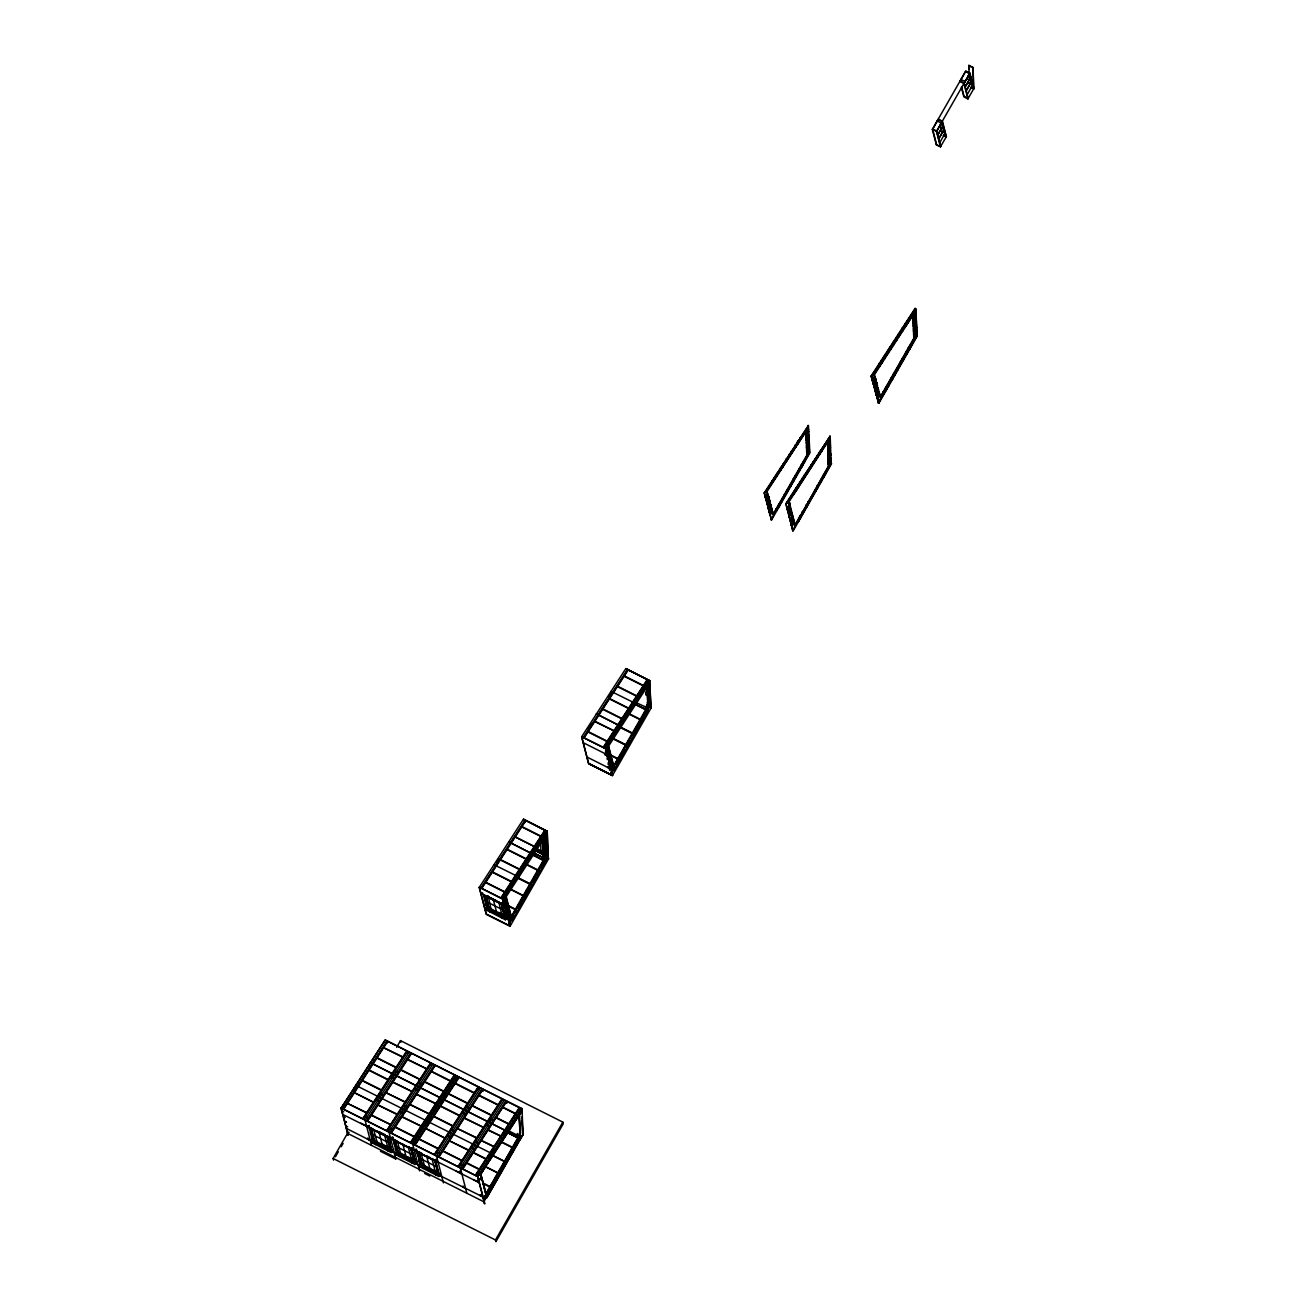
<?xml version="1.0" encoding="UTF-8"?>
<svg xmlns="http://www.w3.org/2000/svg" width="1307" height="1307" viewBox="0 0 1307 1307"><rect width="100%" height="100%" fill="white"/><g stroke="black" fill="none" stroke-linecap="round" stroke-linejoin="round"><path stroke-width="1.5" d="M791.519 452.941L791.65 450.637M791.911 453.137L792.042 450.833M795.375 447.01L795.506 444.707M795.767 447.206L795.898 444.903M798.185 486.808L798.316 484.505M798.561 487.005L798.708 484.701M802.024 480.878L802.171 478.574M802.416 481.074L802.547 478.77M883.663 356.713L883.532 359.017L887.388 353.086M883.924 359.213L884.055 356.909L883.908 359.229L887.78 353.282M898.873 336.193L899.004 333.889L898.857 336.209M899.265 336.389L899.396 334.086M903.104 330.459L903.251 328.155M771.506 520.039L764.546 493.164L808.445 425.576L764.17 492.984L771.506 520.039L809.866 452.908L808.445 425.576M794.133 492.412L795.734 489.896L795.113 491.661M879.921 364.081L879.105 364.424L880.134 363.738M879.137 363.689L879.774 366.385L880.117 362.856L880.902 363.232L879.529 363.885L881.539 361.467M365.012 1119.968L371.547 1145.438M370.616 1062.836L507.067 1131.323L370.371 1062.624M388.832 1132.074L432.993 1064.061M456.682 1076.233L412.653 1143.886L419.596 1170.925M436.489 1155.845L443.416 1182.884M460.309 1167.804L466.828 1193.275M510.057 926.304L503.097 899.363L479.277 887.224L503.228 899.134L510.171 925.993L486.351 914.034L479.261 887.404L486.237 914.345L510.057 926.304L548.662 858.65M493.981 864.711L517.817 876.523M484.587 1203.616L477.627 1176.496L341.192 1108.009L385.091 1039.964L522.016 1108.646L523.045 1134.639L520.415 1138.936M480.829 1173.947L522.097 1110.77L519.222 1114.871L520.415 1139.083L486.988 1197.506L480.715 1173.996L519.271 1114.773L520.104 1136.535L507.1 1130.032M485.583 1166.661L485.747 1163.982L485.828 1166.775M547.257 831.187L503.097 899.33L547.257 831.187L523.437 819.228L479.277 887.371M506.234 896.586L512.23 920.063M509.175 886.522L509.469 888.286L511.298 885.46M492.347 1153.836L355.635 1085.284M511.135 884.937L509.077 888.09L508.962 886.816M509.469 888.286L509.567 886.718M528.878 856.33L528.731 858.634L534.857 849.191M535.494 848.21L535.102 848.014M477.627 1176.643L521.787 1108.499L521.82 1113.205M581.68 736.723L605.631 748.486L612.46 775.655L588.64 763.696L581.664 736.756L588.624 763.615L612.444 775.574L651.066 708.002L649.661 680.539L625.841 668.58L581.68 736.723L605.5 748.715L649.661 680.686L625.841 668.71L649.53 680.882L650.935 708.231M611.121 691.387L634.941 703.199M614.421 769.79L648.272 710.583L614.453 769.921L608.376 746.395L647.047 686.992M612.379 735.727L612.983 734.779M613.98 733.733L613.947 733.635M637.734 697.154L637.342 696.958M638.371 695.373L639.123 694.883M639.842 693.167L638.764 695.569M772.176 480.633C772.012 486.939 772.486 478.329 772.747 481.237M773.548 479.979L773.499 480.813L774.185 478.215M774.299 479.571L774.643 476.826M773.924 479.375L774.267 480.322L774.626 477.659M774.724 478.819L774.871 476.5M774.888 479.342L775.263 476.696M776.783 475.634L776.93 473.314M777.175 475.83L777.322 473.51M780.638 469.703L780.785 467.383M781.031 469.899L781.178 467.579M782.485 466.844L782.86 464.197M782.877 467.04L783.024 464.72M770.477 504.665L768.206 508.619L770.444 504.518L773.385 514.615L807.203 455.44L806.223 431.081L766.899 490.86L764.17 492.984L767.291 491.04L783.105 466.713L783.252 464.393M789.216 456.486L789.591 453.823M783.105 466.713L789.608 456.682L789.755 454.362M789.608 456.682L789.983 454.019M791.29 453.3L791.438 450.98M791.683 453.496L791.83 451.176M795.146 447.37L795.293 445.05M795.538 447.566L795.685 445.246M793.79 491.481L793.643 493.785L788.513 501.692L794.999 525.463L828.426 466.093L827.837 441.929L828.818 466.289L794.999 525.463M794.003 494.226L794.166 491.563M797.205 444.184L797.352 441.864M827.445 441.733L794.035 493.981L794.297 492.902M797.433 443.841L797.58 441.521M797.597 444.38L797.989 440.884L797.842 443.204M798.495 442.321L798.446 443.073M795.702 490.631L796.224 488.508M795.734 490.419L796.257 487.674M795.571 489.39L795.62 488.655M796.502 490.19L796.469 487.348M799.949 439.626L800.047 437.731L799.9 440.051M796.715 489.847L796.862 487.544M800.162 439.005L799.998 438.482M798.397 486.465L798.544 484.162M798.789 486.661L798.936 484.358M802.253 480.551L802.4 478.231M802.629 480.731L802.776 478.427M804.099 477.692L804.246 475.372M804.311 477.365L804.458 475.045L830.059 436.424L811.582 464.867L811.435 467.187M804.491 477.888L804.851 475.242L811.369 465.21L811.222 467.53M810.83 467.334L810.977 465.014M811.043 466.991L811.19 464.671M812.905 464.148L813.052 461.828M813.281 464.344L813.428 462.025M816.744 458.218L816.891 455.898M817.136 458.414L817.283 456.094M818.819 455.032L818.966 452.712M819.211 455.228L819.179 452.369M819.424 454.885L819.995 451.928M819.881 453.513L820.959 451.095L819.881 453.513L819.554 452.483M820.159 452.336L819.816 451.405L819.456 454.052M821.335 450.49L821.678 451.421L822.021 448.66M821.499 450.899L822.038 448.775M879.529 363.885L879.382 366.205L871.116 376.04L878.843 403.291L917.22 336.16L915.799 308.828L915.031 308.436L871.116 376.04L878.843 403.291M879.774 366.385L879.268 364.931L879.823 365.65M880.461 363.869L880.51 363.052M880.689 362.431L881.653 362.823M881.441 363.036L881.604 359.882M881.996 360.079L881.604 363.575L881.196 360.52L881.98 360.912M882.225 359.752L881.833 363.232L881.049 362.84M882.241 362.594L882.388 360.275M882.454 362.268L882.601 359.948M883.744 358.69L883.891 356.37M884.136 358.886L884.284 356.566M884.529 359.082L884.676 356.762M887.747 350.439L887.6 352.759L892.926 344.558L893.073 342.238L893.71 344.95L892.926 344.558M888.384 353.151L888.531 350.831M889.446 349.9L889.593 347.58M889.675 349.573L889.822 347.254M887.992 352.955L889.985 347.776M890.23 350.292L890.214 347.45M890.59 347.646L871.9 376.432L874.644 374.308L890.443 349.966L890.59 347.646L915.799 308.828M893.318 344.754L893.465 342.434M890.443 349.966L896.961 339.934L897.321 337.271M898.399 334.037L898.252 336.356L901.193 331.831M898.791 334.233L898.644 336.553L901.585 332.011M899.036 336.749L899.183 334.429M902.108 330.426L902.255 328.106M902.647 328.302L902.5 330.622L904.558 327.436M902.876 330.818L903.023 328.498M904.95 327.632L905.097 325.312M905.163 327.289L905.163 323.613L906.061 324.969L905.294 324.577M906.274 324.136L906.323 323.303M906.862 323.107L907.009 320.787L907.777 321.179L907.63 323.499L906.503 322.698M907.385 320.983L907.025 323.63L905.882 323.94L907.303 322.878M776.554 475.977L776.717 473.64M776.946 476.173L777.11 473.837M780.41 470.046L780.573 467.71M780.802 470.242L780.965 467.906M813.117 463.805L813.281 461.469M813.509 464.001L813.657 461.665M816.973 457.875L817.12 455.539M817.365 458.071L817.512 455.735M884.3 359.425L884.463 357.089M888.156 353.494L888.303 351.158M902.483 327.747L902.32 330.083L904.166 327.24M487.119 908.969L486.4 910.244L486.923 908.904L508.537 919.72L498.212 914.818M372.854 1141.714L372.136 1142.988L372.658 1141.648M375.91 1143.282L375.387 1144.622L376.955 1141.452L374.619 1140.194M505.94 918.462L505.417 919.785L486.351 910.048M391.675 1151.206L391.152 1152.529L372.087 1142.792M396.691 1153.673L395.956 1154.947L396.478 1153.607M415.495 1163.148L414.973 1164.488L395.907 1154.751M419.122 1160.257L420.511 1165.632L419.776 1166.906L420.299 1165.566L441.799 1176.61M436.064 1173.49L435.541 1174.813L437.192 1171.938M439.315 1175.107L438.793 1176.447L419.727 1166.71M346.633 1128.545L428.19 1169.781M483.427 894.658L486.988 909.198M333.546 1160.142L333.105 1158.476L347.482 1133.332L483.851 1201.787L484.276 1203.469M396.642 1047.315L400.481 1040.617L562.827 1122.125L563.268 1123.791L495.908 1241.65L495.467 1239.984L562.827 1122.125M335.458 1156.793L338.333 1151.777M341.209 1146.745L343.12 1143.396M347.907 1135.015L343.398 1116.031M484.848 895.671L483.59 896.047M502.623 904.166L501.365 904.542L502.019 903.529L505.417 917.53L488.034 908.79L484.995 895.818M485.926 896.03L484.783 896.21M486.988 895.736L486.547 896.52M488.181 895.899L491.285 910.424L491.318 908.675L488.883 907.45M484.717 907.761L494.798 913.119M365.127 1119.919L409.042 1052.331M938.328 119.133L942.412 121.192L946.399 136.598L940.436 146.841L936.335 144.783L932.348 129.377L965.808 71.019L969.908 73.078L973.878 88.484L967.948 98.891L963.863 96.832L961.364 87.21M487.952 907.238L505.123 916.37M932.643 129.279L938.116 119.509L942.2 121.567L946.186 136.974L943.458 135.601M970.905 87.373L973.666 88.892L969.68 73.453L965.595 71.395L960.09 81.05L964.19 83.109L968.177 98.515L964.043 96.326L961.593 86.834M487.952 907.662L486.694 908.038M488.998 907.254L487.723 909.313L484.178 895.589L501.578 904.313M583.428 742.801L607.249 754.76M489.21 908.12L488.769 908.904L485.371 895.752M491.22 908.708L489.651 911.878L490.697 910.048M969.908 73.078L936.449 131.435L940.436 146.841M942.233 121.698L936.743 131.337L932.348 129.377M964.223 83.24L969.729 73.617L965.628 71.558M368.639 1126.667L369.358 1125.409L368.672 1126.814M369.358 1127.778L370.257 1128.235M370.731 1128.562L373.459 1142.057L370.436 1127.418M937.691 135.013L943.197 125.374L940.468 124.018M937.723 135.144L943.229 125.521L940.501 124.149M371.776 1128.578L370.518 1128.954L373.769 1141.534L391.447 1150.323L391.904 1149.539M372.724 1128.48L372.283 1129.264M502.819 903.039L505.041 898.938L504.257 898.546L502.721 901.242L504.077 902.14M938.671 138.82L944.177 129.197L940.092 127.138M966.167 90.738L971.656 81.116L967.572 79.057M502.394 902.696L504.649 898.742M938.704 138.967L944.209 129.344L940.125 127.285M966.2 90.886L971.705 81.246L967.605 79.204M502.427 902.843L503.146 901.569M503.489 901.177L504.649 901.503M502.754 903.643L501.79 905.179L503.064 904.803M936.335 144.783L940.681 146.596L936.662 131.059L932.577 129.001L936.596 144.554M503.456 902.729L504.959 899.902M503.554 902.941L505.352 900.098L503.179 904.46M587.121 757.112L610.957 769.071L607.543 767.356M503.228 904.607L505.482 900.637M503.522 905.784L505.793 901.814M505.825 901.961L503.554 905.914L503.113 904.199L489.537 897.599M939.7 142.79L945.173 133.02L942.445 131.648M967.18 94.692L972.653 84.939L968.552 82.88L972.686 85.069M504.159 908.234L506.413 904.264M504.192 908.365L506.463 904.411M504.894 908.169L506.381 905.392M372.887 1139.998L373.247 1141.191L374.292 1139.361M505.286 908.365L506.806 905.718M502.623 915.112L502.182 915.897L498.817 902.255M505.433 910.244L506.953 907.597M374.505 1140.39L373.475 1140.374M505.074 911.763L507.328 907.793L506.561 907.401M503.13 916.044L502.166 918.168L502.77 917.106M504.306 915.962L504.763 915.178L504.878 916.24M506.397 912.645L507.9 910.015M506.348 913.773L507.819 910.995L510.04 919.573M504.992 916.044L504.535 916.828L501.251 903.48L505.123 918.053L505.874 916.73M508.211 911.191L506.708 913.822L508.243 911.338M377.233 1142.775L373.655 1129.526M508.456 913.446L506.185 917.4L506.561 918.854M505.417 919.785L506.168 916.795M508.848 913.642L507.328 916.272L508.88 913.789M509.191 914.949L506.92 918.903L506.61 917.726M509.224 915.096L507.933 918.364M507.704 919.148L509.207 916.321M507.655 919.017L509.24 916.468M605.631 748.486L649.661 680.539M384.797 1135.554L385.255 1134.754L379.88 1132.074M606.709 748.029L606.366 749.499L605.958 745.153M605.517 750.773L607.052 748.078M605.893 750.512L606.889 750.202L605.974 749.303M509.861 919.001L510.024 920.831M510.433 918.004L544.202 858.748M605.468 751.884L607.445 748.274L606.66 747.898M388.963 1131.878L395.776 1158.966M510.825 918.2L543.859 860.398L543.794 858.585M605.696 751.427C612.624 742.049 598.933 763.925 607.886 749.989M511.217 918.396L544.251 860.594L544.169 858.585M508.668 923.216L510.465 920.063M605.582 753.812L607.853 749.842M509.06 923.412L510.857 920.259M387.542 1136.502L391.152 1150.274M515.644 912.09L516.379 911.469M539.17 870.054L539.464 871.099L538.304 869.253M509.452 923.608L513.553 915.537M521.33 902.81L518.422 907.908L518.062 906.421M522.228 901.242L526.917 893.04M527.325 891.439L530.136 887.42M533.207 882.029L532.602 880.967M534.106 880.461L535.886 877.34M537.014 875.363L536.409 874.318M539.056 871.818L539.546 870.25M541.49 867.554L546.914 858.062L545.574 832.755L543.287 836.496M608.196 751.166L605.925 755.119L608.229 751.296M388.489 1136.387L391.741 1151.483M512.017 920.438L508.619 918.739L512.05 920.585L545.869 861.231L545.003 839.617L545.656 861.558L532.047 854.729M548.156 857.441L547.257 831.317L523.437 819.228L547.127 831.546L548.156 857.408L534.334 850.22M387.525 1137.923L388.8 1137.547M608.441 753.42L606.922 756.05L608.441 753.42L609.356 756.949M606.971 756.198L608.474 753.567M607.314 756.247L608.817 753.616M607.347 756.394L608.866 753.747M607.298 757.521L608.817 754.874M606.938 759.024L609.16 754.94M608.229 759.775L609.732 757.145L608.425 754.678M392.884 1138.969L392.786 1137.172M392.1 1138.577L392.819 1137.302M393.293 1138.805L396.56 1153.901M608.049 763.304L610.304 759.351M388.13 1148.249L388.359 1147.856M393.178 1139.737L394.387 1139.671M610.222 760.331L608.752 763.125L610.271 760.478M608.359 764.497L610.614 760.527M389.47 1147.742L387.901 1150.912L388.947 1149.065M415.201 1161.825L397.818 1153.101L397.295 1154.016L394.191 1139.508M394.404 1140.374L393.146 1140.75M415.724 1161.498L415.267 1162.282L397.589 1153.493L394.567 1140.521M390.041 1148.706L382.494 1144.164M394.926 1140.456L398.325 1153.607L395.155 1140.063M610.859 762.782L609.389 765.575L610.892 762.929M395.596 1140.537L394.338 1140.913M609.748 765.624L611.251 762.978M391.316 1148.33L390.858 1149.114L374.505 1141.648L370.959 1128.17M609.372 766.997L610.614 765.918M396.544 1140.439L396.168 1141.517L396.625 1140.717M609.438 768.663L611.627 764.432L609.765 767.193L610.941 767.536L609.944 767.519M610.059 766.752L611.3 767.274L610.745 766.425L610.451 768.565M611.006 766.114L610.908 764.317L612.035 766L609.765 769.97M609.372 769.774L611.219 765.477M391.152 1152.529L392.198 1150.699M765.379 497.689L766.065 496.284L767.029 496.987L766.654 495.647C770.182 495.729 765.673 494.422 766.065 499.045M766.882 494.863L767.438 495.712L766.899 490.86L773.385 514.615M765.347 497.559L766.539 496.415M765.788 499.258L767.258 496.48M613.62 765.967L645.87 709.293M766.147 499.323L768.336 495.092M766.18 499.454L768.434 495.5M614.012 766.163L646.638 709.505L612.444 768.924M766.098 500.434L768.385 496.611M610.173 774.136L612.869 769.415M766.523 500.777L768.777 496.807M610.565 774.332L614.159 768.026M642.113 719.062L642.701 718M766.474 500.63L768.745 496.66M610.941 774.528L615.45 766.654M618.783 760.805L620.825 757.243M621.054 756.851L624.86 750.202M626.69 747L630.121 740.987L629.337 740.595M633.34 735.351L641.459 721.154M645.707 713.736L643.894 716.889L642.734 715.043M647.504 710.567L649.318 707.397L647.586 681.911L648.55 705.764M766.719 502.885L769.022 499.062M647.161 705.045L650.69 706.548L647.292 704.849M767.111 503.081L769.415 499.258M396.707 1151.957L397.067 1153.15L398.112 1151.32M767.062 504.208L768.581 501.561M767.095 504.339L768.614 501.708M397.736 1151.549L398.096 1152.741L397.067 1146.255M767.487 504.535L769.725 500.434M769.905 502.46L767.634 506.413L770.297 502.656L767.944 494.896M400.775 1153.411L399.207 1156.581L399.795 1155.535M768.516 509.795L770.771 505.842M768.908 509.991L771.163 506.038M401.069 1154.735L401.282 1154.342M769.153 512.246L771.408 508.292M769.529 512.442L771.8 508.488M769.529 513.7L771.784 509.746M769.921 513.896L772.143 509.812M408.699 1147.791L409.075 1146.713M770.885 513.226L771.473 512.589M412.783 1143.837L456.813 1076.037M772.992 514.419L806.811 455.261L805.847 430.902M771.114 519.843L777.926 506.757L778.711 507.41L778.547 505.58M806.141 438.335L808.429 434.577L809.474 452.712L778.809 506.561M776.521 510.383L776.146 508.929L777.11 509.06L776.358 508.554L776.897 510.58L778.286 505.842M777.796 508.341L777.273 507.622L776.391 509.91M412.408 1148.052L411.362 1149.882L412.162 1150.291M413.404 1147.628L412.669 1148.902L411.868 1148.379M416.606 1149.131L415.887 1150.389L418.191 1156.679M412.113 1159.521L411.656 1160.306M417.129 1150.764L420.38 1165.86M417.423 1151.924L416.966 1152.709L418.24 1152.333M413.29 1159.685L411.721 1162.854L412.326 1161.809M413.878 1160.665L415.136 1160.289M418.616 1152.088L418.158 1152.872L419.416 1152.496M418.812 1152.611L419.71 1153.052M789.608 504.633L787.337 508.586M414.548 1160.747L414.09 1161.531L410.806 1148.183L414.678 1162.756L415.136 1161.956L397.736 1153.231M787.206 508.815L790.392 503.26M414.466 1161.874L414.907 1160.681M788.268 506.495L788.252 507.639M420.364 1152.398L420.004 1153.46M787.778 510.302L790.016 506.201M414.973 1164.488L416.018 1162.658M790.392 507.655L788.121 511.609L790.343 507.524M791.013 510.106L788.758 514.059L790.98 509.975M789.069 515.252L791.323 511.282L789.101 515.383M417.979 1164.651L367.055 1138.789M420.527 1163.916L420.07 1164.7L421.344 1164.325M421.344 1163.9L422.373 1163.916M792.467 515.71L790.163 519.533M790.506 520.84L792.777 516.886M419.09 1151.826L422.145 1165.566L418.746 1152.415M790.555 520.987L792.81 517.017M873.125 381.138L872.308 380.615L874.563 376.645L873.86 373.916L880.346 397.671M872.308 380.615L873.027 379.34M791.143 523.29L793.414 519.336M872.733 380.941L874.955 376.841L874.187 379.226M423.991 1166.416L423.027 1168.54L423.631 1167.494M791.176 523.437L793.447 519.467M873.795 379.275L873.729 380.696M791.127 524.548L793.365 520.464M791.241 524.957L793.741 520.643M872.749 382.314L875.265 378.017L873.109 382.379M425.036 1166.007L424.579 1166.792M791.585 525.006L793.79 520.79M792.352 523.878L791.192 524.81M792.892 523.11L792.875 524.254L792.287 523.29M873.141 382.51L875.641 378.213M873.092 383.637L875.755 378.605M794.15 522.212L793.463 523.633L792.499 522.914M791.797 526.541L794.395 521.983M873.435 383.686L875.739 379.863L874.252 374.112L882.078 362.072M876.131 380.059L873.86 384.029L876.098 379.912M873.729 386.088L875.984 382.118M876.768 382.51L874.073 386.137L876.376 382.314M432.96 1158.966L432.519 1159.75L432.421 1158.525M804.851 475.242L786.16 504.012L792.712 530.691L799.557 516.608L800.423 517.409L799.41 519.189M874.465 386.333L876.719 382.363M830.615 459.819L831.089 463.56L798.512 521.428L797.874 520.235M874.448 387.591L875.919 384.813M825.403 472.056L823.508 476.14L824.831 474.229M874.808 387.656L877.062 383.686M874.84 387.787L877.111 383.833M436.603 1155.796L480.502 1088.192M876.866 385.516L874.595 389.47L875.38 389.862L877.634 385.908L876.327 383.441M900.85 363.918L878.467 403.095L874.987 389.666L877.258 385.712L876.343 382.183L874.073 386.137M435.623 1161.057L435.182 1161.841L436.44 1161.466M436.832 1159.391L435.558 1161.613L434.741 1161.204L435.476 1160.061L439.397 1175.401M877.03 389.094L875.527 391.741M437.224 1159.587L436.505 1160.861L435.688 1160.322M878.206 388.114L875.478 392.852L877.013 390.368M878.516 389.29L875.902 393.195L878.124 389.094M878.369 391.348L876.115 395.302L878.761 391.545M438.09 1162.299L360.863 1123.121M879.154 391.741L876.54 395.645L878.794 391.692L877.781 387.787M876.589 397.165L879.105 392.868L879.546 394.567M876.866 396.952L878.386 394.322M876.981 397.361L879.497 393.064M879.595 393.456L876.883 398.325L877.667 398.717L879.938 394.763L879.235 393.407M878.239 396.478C878.712 395.302 878.418 395.858 879.203 396.037L878.435 395.645M435.999 1171.775L435.558 1172.559L432.013 1158.819M913.773 338.317L914.557 338.709L912.809 313.958L913.773 338.317L880.738 396.103M881.13 396.299L914.165 338.513L913.185 314.154L905.588 326.652L904.95 323.94L904.803 326.26L912.809 313.958M883.712 392.067L884.251 393.832L883.352 392.982L885.64 389.094M878.075 402.899L916.436 335.768L915.586 322.404L916.354 322.78L914.067 326.521L913.299 326.129L914.818 323.646M883.875 392.378L883.091 391.986L883.483 393.44L886.032 389.29L884.904 388.816L886.162 389.813M897.239 369.358L898.023 369.75L896.863 367.904L897.239 369.358L893.808 375.354L893.433 373.9M909.247 348.544L910.652 346.959L909.835 346.371M901.062 363.542L905.816 355.243M913.299 316.702L915.946 312.438L916.828 335.964L906.699 353.674L906.323 352.22M439.544 1173.457L439.087 1174.241L421.409 1165.452L417.864 1151.728M438.793 1176.447L439.838 1174.617M460.423 1167.755L504.322 1100.151M459.541 1172.428L460.26 1171.154M459.933 1172.624L460.619 1171.219M461.044 1171.546L460.423 1173.212M461.91 1174.258L456.143 1170.958M465.619 1188.569L462.351 1186.625M480.012 1174.928L482.708 1170.206M485.763 1164.847L487.38 1162.037M480.404 1175.124L490.174 1158.002M481.858 1178.391L485.338 1193.079M485.747 1193.945L517.997 1137.515L517.931 1135.701M518.389 1137.711L483.378 1198.976L518.765 1137.662M483.933 1200.349L486.188 1196.395M483.851 1201.787L521.493 1135.946M508.162 1132.368L520.398 1138.544L486.58 1197.898L485.747 1194.631M522.686 1134.754L522.114 1116.832M506.985 916.223L508.488 913.593L505.711 917.579L488.181 908.528L485.501 897.729M607.804 750.97L605.533 754.923L607.837 751.117L606.35 745.349M608.392 764.628L610.647 760.674M609.781 765.755L611.284 763.125M768.549 509.942L770.82 505.989M768.941 510.138L771.195 506.185M769.186 512.393L771.44 508.439M769.578 512.589L771.833 508.635M873.043 383.49L874.563 380.86M873.68 385.941L875.951 381.987M875.902 393.195L878.157 389.241M876.294 393.391L878.549 389.437M876.915 395.841L879.186 391.888M544.202 839.127L545.738 836.627M544.333 842.427L545.869 839.927M543.304 856.085L544.839 853.585M646.606 688.462L648.141 685.979M645.985 693.02L648.272 689.279M806.011 435.035L807.53 432.535M806.403 435.231L808.69 431.473M806.533 438.515L808.821 434.774M913.74 318.483L916.044 314.726M828.132 458.675L829.651 456.176M828.524 458.871L830.811 455.13M828.262 461.975L829.782 459.476M913.871 321.783L916.174 318.026M828.654 462.172L830.942 458.43M913.479 330.883L915.014 328.384M969.19 77.211L968.944 65.35L973.045 67.409L973.666 88.86L973.045 67.409M543.696 836.856L543.777 834.405L544.088 837.052L542.911 836.48L545.264 834.323M544.464 833.948L545.199 832.739M544.513 835.32L545.64 834.323L544.088 837.052M544.137 837.542L545.656 834.863M544.218 839.306L545.738 836.823M544.349 842.607L545.869 840.123M544.022 843.995L545.542 841.512M544.415 844.387L545.95 841.888M540.951 852.131L537.651 849.762M535.511 849.795L540.967 852.523L541.408 851.396M544.529 847.165L546.048 844.681L546.522 857.866M542.078 852.442L541.474 853.422M544.251 849.762L545.787 847.459M646.034 684.443L646.867 683.104L646.785 685.538L646.508 683.79M544.643 850.138L546.179 847.655M646.573 683.953L646.491 686.387M646.426 684.639L646.867 683.283M544.709 851.723L546.244 849.24M646.099 686.208L648.06 683.855M646.148 686.502L647.651 683.479M648.06 684.215L646.54 686.698L648.076 684.394M544.823 853.389L543.385 858.193M647.096 686.747L648.06 710.91L634.45 704.065M545.983 852.344L543.761 858.029L546.065 854.304M646.622 688.658L648.141 686.175M546.375 852.54L544.153 858.225M543.222 853.798L543.157 858.013L542.454 840.695M545.803 853.716L548.205 854.925L545.803 853.716L545.64 849.86M647.194 689.328L648.06 710.91M808.069 425.379L808.151 427.405C805.88 433.679 805.684 429.333 807.546 430.689L807.416 428.614L807.138 429.987M544.921 856.984L546.44 854.304M544.905 857.392L546.457 854.843L545.689 854.468M645.985 693.2L648.272 689.475M543.859 860.153L546.13 856.232M808.232 429.529L806.305 433.091M646.05 694.785L648.337 691.06M806.337 433.646L808.625 429.725M646.05 694.981L648.354 691.24M806.011 435.215L807.546 432.731M806.403 435.411L808.69 431.669M545.656 861.558L533.942 855.252M806.141 438.515L807.677 436.032M806.533 438.711L808.821 434.97M807.742 437.616L806.223 440.279L807.742 437.796M806.615 440.475L808.886 436.554M807.857 440.59L806.337 443.073L808.625 439.332M647.243 704.375L648.778 701.892M647.357 704.996L648.86 704.195L647.308 706.744M806.452 446.046L807.971 443.367M648.484 703.999L647.504 707.087M646.557 707.397L648.844 703.656M647.651 707.12L647.455 706.041M806.517 447.631L808.804 443.906M648.55 705.568L648.207 707.152L647.782 706.074M806.909 447.827L809.196 444.086M646.638 709.685L648.942 705.96M650.478 704.489L647.063 702.774M806.648 450.931L808.935 447.19M807.04 451.127L809.327 447.386M806.729 452.892L809 448.971M807.105 453.088L809.392 449.167M807.53 453.611L807.187 455.016M808.723 451.781L807.791 451.912C808.102 455.13 809.017 449.608 808.445 452.794L807.465 452.042L807.514 452.925L808.396 451.748M829.03 439.642L830.141 438.646M827.641 442.534L830.272 438.237M828.769 441.341L828.736 440.312M829.112 440.508L828.622 441.864M827.935 444.298L830.223 440.573M827.935 444.494L830.239 440.753M827.625 446.063L829.912 442.321M828.017 446.259L830.304 442.518M827.756 449.363L830.043 445.622M828.148 449.559L830.435 445.818M827.821 451.127L829.341 448.448M828.213 451.144L830.5 447.402L828.213 451.323M915.488 310.674L913.217 314.595L914.394 315.15L914.247 313.076M829.471 451.438L827.935 453.921L830.223 450.18M914.328 313.582L912.89 315.967L913.658 316.359M913.266 316.163L915.962 312.618L913.675 316.702M830.337 452.974L828.05 456.895L829.586 454.411M913.691 316.898L915.978 313.157M914.9 315.984L913.364 318.271M913.756 318.663L916.044 314.938M828.115 458.479L830.419 454.738M828.507 458.675L830.795 454.934M913.103 321.571L914.639 319.088L913.103 321.375M913.495 321.767L915.031 319.284M913.168 323.156L916.174 318.222M828.246 461.779L830.549 458.038M913.185 323.335L914.704 320.852M828.638 461.975L830.942 458.234M915.096 320.869L913.56 323.352M913.952 323.548L916.24 319.807M828.328 463.544L829.847 461.061M913.952 323.728L916.256 320.003M828.328 463.74L829.863 461.24M829.471 463.282L828.36 464.279L831.007 460.015M829.144 464.655L829.618 462.4L828.801 466.044M913.675 326.325L915.978 322.584M785.997 504.126L830.19 436.097L831.089 462.123C829.994 465.88 829.814 459.541 830.321 462.629M829.831 464.001L830.01 462.596M914.933 326.423L913.397 328.923M913.805 329.299L916.093 325.574M913.479 330.687L916.468 325.574L914.181 329.495M913.871 330.883L916.158 327.158M914.247 331.079L916.55 327.354M913.609 333.988L915.129 331.504M914.001 334.184L916.289 330.442M913.691 335.948L916.681 330.638M916.354 332.223L913.707 336.487L916.746 332.419M916.762 332.599L914.475 336.7L913.691 336.307L915.995 332.566L916.762 332.958M914.851 336.177L915.782 336.046L915.652 333.955L916.436 334.331L915.243 336.373L914.426 335.098M519.533 1116.946L519.516 1114.397M519.925 1135.979L519.794 1138.675L507.949 1132.728M520.104 1136.535L516.543 1134.28M544.725 851.919L546.244 849.436M544.088 856.461L546.375 852.736M647.259 704.571L648.778 702.088M806.517 447.827L808.821 444.102M806.909 448.007L809.196 444.282M806.648 451.111L808.951 447.386M807.04 451.307L809.327 447.582M827.609 445.867L829.912 442.142M828.001 446.063L830.304 442.338M827.739 449.167L830.043 445.442M828.132 449.363L830.435 445.638M914.263 331.275L916.55 327.551M914.394 334.559L916.681 330.834M496.742 862.767L498.947 859.173M481.025 887.992L524.924 820.404L525.006 822.43M503.358 854.386L481.417 888.188M500.107 859.402L525.316 820.6M481.793 888.384L525.708 820.796M588.134 728.865L591.45 723.751M609.013 696.713L611.202 693.347M343.071 1107.356L343.006 1105.379L344.623 1106.196M583.428 737.344L627.327 669.739M342.94 1108.777L386.839 1041.189L386.921 1043.215M583.821 737.54L627.719 669.936M584.213 737.72L628.112 670.132M343.333 1108.973L387.231 1041.385M343.708 1109.169L387.607 1041.581M500.826 897.925L544.725 830.337M501.202 898.121L545.101 830.533M501.594 898.317L545.493 830.729M773.744 479.163L772.355 481.041M799.557 439.43L798.348 441.292M536.376 845.923L536.997 844.763M504.976 894.413L507.034 891.26M511.772 883.957L513.618 881.114M536.344 846.233L537.373 844.649L536.556 845.008M505.368 894.609L508.439 889.871M511.527 885.133L513.994 881.326M523.404 866.835L526.868 861.493M539.317 842.345L542.291 837.771M789.836 456.339L806.223 431.081M544.66 837.411L505.956 897.043L512.05 920.585M603.23 747.277L647.128 679.689M603.605 747.473L647.52 679.869M362.725 1118.71L406.624 1051.122M647.896 680.065L603.997 747.669L606.742 745.545L614.339 733.831M363.117 1118.906L407.016 1051.318M363.509 1119.102L407.408 1051.514L407.49 1053.54M638.159 696.206L639.384 694.327M611.921 736.887L612.558 735.122M626.494 714.325L628.667 710.975M637.293 697.693L637.261 698.526M614.551 733.505L616.626 730.319M617.525 728.914L619.338 726.137M620.253 724.732L625.416 715.991M626.886 714.521L629.059 711.171M629.271 710.828L631.363 707.626M632.261 706.237L634.075 703.444M639.727 694.736L645.691 685.832L644.906 685.44M366.761 1120.736L410.659 1053.148M367.153 1120.932L411.051 1053.344M367.528 1121.128L411.444 1053.54M830.697 461.926L831.611 463.626L792.99 531.197L785.768 503.816L804.458 475.045M820.959 451.095L821.597 449.314M827.837 441.929L788.889 501.888L785.768 503.816M907.352 321.734L904.852 325.525L905.637 325.917M879.431 365.454L881.931 361.663L881.147 361.271M896.798 339.395L889.838 350.096M896.961 339.934L913.577 314.35M386.562 1130.669L430.46 1063.081M386.937 1130.865L430.836 1063.277L430.918 1065.303M387.329 1131.061L431.228 1063.473L431.31 1065.499M390.581 1132.695L434.479 1065.107M398.994 1120.54L434.872 1065.303M390.973 1132.891L400.432 1117.518M401.674 1116.407L403.52 1113.58M403.749 1113.221L407.359 1107.65M391.365 1133.087L435.264 1065.499M410.382 1142.628L454.281 1075.04L454.362 1077.066M410.774 1142.824L454.673 1075.236L454.754 1077.262M411.15 1143.021L455.048 1075.432M414.401 1144.654L458.3 1077.066M414.793 1144.85L458.692 1077.262M415.185 1145.046L459.084 1077.442M434.202 1154.587L478.101 1086.999L478.182 1089.025M434.594 1154.784L478.493 1087.195M434.97 1154.98L478.885 1087.391M438.221 1156.613L482.12 1089.025M438.613 1156.809L482.512 1089.205M439.005 1157.005L482.904 1089.401L482.986 1091.443M458.022 1166.547L501.921 1098.958M458.414 1166.743L502.313 1099.154M458.806 1166.939L502.705 1099.35M462.041 1168.572L505.956 1100.968M462.433 1168.768L471.909 1153.395M470.455 1156.417L506.332 1101.164M462.825 1168.964L506.724 1101.36L506.806 1103.402M475.34 1175.238L519.255 1107.65M475.732 1175.434L519.631 1107.846L519.712 1109.872M476.124 1175.63L520.023 1108.042M484.832 1203.747L477.823 1176.676L522.016 1108.646M465.733 1114.267L462.253 1112.976M968.732 65.709L972.833 67.752M960.988 79.482L965.089 81.54M959.877 81.426L963.962 83.485L967.948 98.891M971.15 87.128L973.895 88.517M941.105 131.108L945.206 133.151M943.67 135.225L946.399 136.598M943.425 135.471L946.154 136.843M914.769 312.046L914.802 312.732M914.099 313.043L915.227 313.811L913.544 313.01M913.266 315.967L915.88 310.854L915.112 310.478L912.809 314.203L914.001 314.954L914.492 313.239M907.172 321.326L907.123 322.061M905.457 325.378L905.408 326.129M916.387 332.942L913.773 338.056L914.541 338.448L916.844 334.706L915.652 334.151M915.357 334.804L915.717 335.719M914.541 338.268L914.818 335.295M911.665 345.195L910.636 343.806L911.404 345.456M910.571 346.633L909.884 346.567M909.394 347.744L908.61 347.352L909.133 350.292M908.724 347.825L909.982 348.822L908.871 348.348L911.028 344.002M908.986 348.806L909.77 349.198L908.822 346.976L909.378 349.002M881.359 361.059L881.326 361.794M874.563 376.645L875.347 377.037L872.651 381.905L873.419 382.298M873.615 378.703L874.922 379.471M874.497 379.487L873.713 379.095L873.991 380.059M873.811 379.487L874.595 379.863L874.236 378.115M885.901 388.832L885.133 388.44L885.672 390.466M885.019 391.071L884.235 390.679L885.1 391.397M879.121 394.24L877.275 398.521L877.961 395.515M878.745 395.907L877.651 395.498L878.01 397.263M878.843 396.282L877.275 395.76L878.631 396.675M808.151 427.405L805.847 431.147M830.141 438.449L827.854 442.191M829.046 440.328L829.471 441.407L828.507 440.655M807.514 429.66L807.04 431.898L807.007 431.032M806.909 429.807L807.481 430.362M800.325 439.495L797.94 441.635M821.548 450.147L821.891 451.095M830.631 460.358L828.344 464.083M830.713 462.106L831.089 463.56M830.027 463.119L829.439 463.805M829.471 463.086L830.043 463.642M825.665 471.794L825.828 473.624L825.076 473.118M803.789 461.224L802.629 464.426M803.854 461.322L804.328 461.943M824.227 475.274L823.475 474.768L823.639 476.598M801.763 464.769L802.629 465.57L803.462 462.27M773.14 480.094L772.47 482.397M767.601 493.589L765.771 497.885M788.66 506.364L788.824 507.018M788.039 506.871L789.934 505.94L787.288 509.697M787.68 507.132L788.644 506.691M778.204 506.74L778.58 504.665M798.136 519.974L798.12 521.232M789.248 517.262L791.503 513.308L792.075 515.513M793.855 521.052L793.022 519.14M794.182 522.359L791.928 526.313M771.293 512.262L771.277 513.406M771.391 512.654L770.705 512.899M791.96 523.682L792.875 524.254M792.091 524.205L792.254 524.859M646.9 683.986L647.243 683.3M646.197 684.28L647.324 685.048L646.54 684.656M624.354 675.915L643.371 685.456M624.125 676.258L643.142 685.799M648.468 694.033L647.684 693.641L647.798 696.615M617.623 686.273L636.64 695.83M617.394 686.616L636.427 696.157M644.792 706.499L648.19 708.198L636.052 702.578M634.647 703.754L648.288 710.551M633.781 703.476L648.305 710.714M609.634 698.575L628.651 708.133M609.405 698.918L628.422 708.459M629.941 714.079L640.316 719.291M629.713 714.455L640.087 719.667M602.903 708.949L621.92 718.491M602.674 709.276L621.691 718.834M620.302 727.035L632.408 733.113M619.355 726.676L634.663 734.371M620.09 727.411L632.196 733.488M594.914 721.252L613.931 730.793L594.685 721.578M611.921 737.802L625.759 744.745M612.705 738.324L628.014 746.003M611.709 738.177L625.547 745.121M588.183 731.61L607.2 741.151M587.954 731.936L606.987 741.494M605.713 749.94L606.595 750.724M605.909 750.724L606.693 751.117L606.334 749.352M609.209 754.221L617.868 758.566M608.997 754.596L617.639 758.942M610.516 767.127L609.748 766.735L610.108 768.5M609.552 767.65L610.32 768.042L609.961 766.359M588.754 763.386L612.575 775.345M545.656 834.503L544.447 833.752L544.627 836.758M544.022 833.964L547.421 835.663L543.892 834.176M543.565 834.765L544.905 835.516M544.022 835.287L543.238 834.895L544.382 836.202M543.581 835.287L545.084 836.023M521.95 826.579L540.967 836.121M521.722 826.906L540.739 836.447M537.389 848.962L543.451 852.001M535.723 849.027L543.614 852.981M535.609 849.207L543.5 853.177M535.494 849.403L543.385 853.357M536.099 850.726L543.908 854.647M545.346 855.856L546.538 856.608L545.803 857.8L545.771 856.918M545.117 857.18L548.532 858.879L548.287 857.212M533.877 852.883L545.787 858.862L533.648 853.242M533.991 855.399L545.869 861.231M507.23 849.24L526.247 858.781M507.002 849.566L526.018 859.124M525.806 863.878L537.896 869.956M525.594 864.254L537.683 870.331M500.499 859.598L519.516 869.139M500.271 859.941L519.287 869.482M517.899 877.683L530.005 883.761M516.951 877.34L532.259 885.019M517.686 878.059L529.792 884.136M492.51 871.9L511.527 881.441M492.282 872.243L511.298 881.784M526.558 889.789L527.718 891.635M509.518 888.466L525.643 896.798M511.037 889.708L523.143 895.785M485.779 882.258L504.796 891.815M485.55 882.601L504.567 892.142M504.306 898.677L503.538 901.765M504.6 899.853L507.328 901.062L504.714 900.245L504.257 898.546M503.538 899.82L504.486 900.85L503.701 900.458M503.097 900.98L504.192 901.373M503.669 902.271L503.113 901.438M508.537 905.751L515.464 909.215M508.325 906.127L515.236 909.59M487.07 896.03L496.007 900.507M482.544 893.874L482.593 892.763M487.266 902.075L503.048 909.999M508.619 914.165L510.808 915.75L507.41 914.05M508.897 915.161L507.917 918.69M507.949 916.877L508.897 917.922L507.949 917.22M498.588 912.319L504.649 915.374M488.998 908.512L504.763 916.436M488.263 908.398L505.646 917.138M521.656 1108.859L385.353 1040.013L341.176 1108.156L342.81 1114.463L479.375 1182.721L473.363 1179.584M453.366 1078.03L456.617 1079.647M453.153 1078.357L456.404 1079.99M402.883 1056.906L383.637 1047.691L402.654 1057.232M407.686 1059.307L426.703 1068.865L407.457 1059.65M431.506 1071.266L450.523 1080.824M455.326 1083.225L474.343 1092.783M479.146 1095.184L498.163 1104.742M502.966 1107.143L515.497 1113.433M431.294 1071.609L450.311 1081.15M455.114 1083.568L474.131 1093.109M478.934 1095.527L497.951 1105.069M502.754 1107.486L515.268 1113.776M513.618 1121.096L513.439 1123.759M377.135 1057.722L396.152 1067.264M400.955 1069.681L419.972 1079.223M424.775 1081.641L443.792 1091.182M448.595 1093.6L467.612 1103.141M472.415 1105.559L491.432 1115.1M496.235 1117.518L508.766 1123.791M376.906 1058.049L395.923 1067.607M400.726 1070.008L419.743 1079.566M424.563 1081.967L443.579 1091.525M448.383 1093.926L467.4 1103.484M472.203 1105.885L491.22 1115.426M496.023 1117.844L508.537 1124.134M523.045 1134.639L520.415 1139.083M372.658 1059.716L374.276 1060.532M394.861 1070.841L398.096 1072.475M418.681 1082.8L421.932 1084.434M442.501 1094.76L445.752 1096.393M466.321 1106.719L469.572 1108.352M493.392 1120.311L489.929 1119.004L493.18 1120.638M507.475 1127.369L509.093 1128.186M372.446 1060.042L374.063 1060.859M394.632 1071.185L397.883 1072.802M418.452 1083.144L421.704 1084.761M442.289 1095.086L445.524 1096.72M466.109 1107.045L469.36 1108.679M507.247 1127.712L508.88 1128.529M507.328 1129.689L508.946 1130.506M507.279 1132.123L520.398 1138.544M507.051 1132.499L517.784 1137.891L518.16 1139.345M518.356 1138.658L519.974 1139.475M518.127 1139.034L519.761 1139.851M368.803 1065.646L370.436 1066.447M391.005 1076.772L394.257 1078.406M414.825 1088.731L418.077 1090.365L414.613 1089.058M438.646 1100.69L441.897 1102.324L438.433 1101.017M462.466 1112.649L465.717 1114.283M486.286 1124.608L489.537 1126.242L486.073 1124.935M503.62 1133.3L505.237 1134.117M368.59 1065.973L370.208 1066.79M390.793 1077.115L394.028 1078.732M503.407 1133.643L505.025 1134.46M369.146 1070.025L388.163 1079.566M392.966 1081.984L411.983 1091.525L392.737 1082.31M435.803 1103.484L416.574 1094.269L435.59 1103.827M440.606 1105.902L459.623 1115.443M464.426 1117.861L483.443 1127.402L464.214 1118.188M488.246 1129.82L500.777 1136.093L488.034 1130.147M368.917 1070.351L387.934 1079.909M440.394 1106.228L459.411 1115.77M501.708 1141.877L512.426 1147.268M501.48 1142.253L512.213 1147.644M511.168 1151.238L512.785 1152.055M510.955 1151.614L512.573 1152.431M362.415 1080.383L381.432 1089.924M405.252 1101.883L386.006 1092.685L405.023 1102.226M410.055 1104.301L429.072 1113.842L409.843 1104.644M433.875 1116.26L452.892 1125.801M476.712 1137.76L457.483 1128.562L476.5 1138.103M494.046 1146.468L481.303 1140.505L493.817 1146.794M362.186 1080.726L381.203 1090.267M433.663 1116.586L452.679 1126.144M357.938 1082.376L359.556 1083.193M380.141 1093.502L383.376 1095.135M451.601 1129.379L454.852 1131.012L451.389 1129.722M494.373 1150.846L492.527 1150.372L494.16 1151.189M357.726 1082.702L359.343 1083.519M379.912 1093.845L383.163 1095.478M507.361 1157.888L508.978 1158.705M507.149 1158.263L508.766 1159.08M492.608 1152.349L494.226 1153.166M491.236 1154.653L506.838 1162.478M491.808 1155.176L504.322 1161.449M354.083 1088.306L355.716 1089.123M376.285 1099.432L379.536 1101.066M400.105 1111.391L403.357 1113.025M423.925 1123.35L427.177 1124.984M447.746 1135.309L450.997 1136.943M474.817 1148.902L471.353 1147.611L474.604 1149.229M488.9 1155.96L490.517 1156.777M353.87 1088.633L355.488 1089.45M376.073 1099.775L379.308 1101.409M399.893 1111.734L403.144 1113.368M423.713 1123.693L426.964 1125.327M447.533 1135.652L450.784 1137.27M488.687 1156.303L490.305 1157.12M488.753 1158.28L490.37 1159.097M397.263 1114.185L378.017 1104.987L397.034 1114.528M402.066 1116.603L421.083 1126.144L401.853 1116.93M468.723 1150.062L449.494 1140.848L468.51 1150.405M473.526 1152.48L486.057 1158.77M473.314 1152.807L485.828 1159.097M484.554 1166.154L500.173 1174.111L484.587 1166.285M496.611 1176.692L498.245 1177.509M496.399 1177.068L498.032 1177.885M366.712 1112.6L347.466 1103.386L366.483 1112.927M371.515 1115.002L390.532 1124.559L371.286 1115.345M395.335 1126.961L414.352 1136.518M419.155 1138.92L438.172 1148.477M442.975 1150.879L461.992 1160.436M466.795 1162.838L479.326 1169.128M395.122 1127.304L414.139 1136.845M418.943 1139.263L437.959 1148.804M442.763 1151.222L461.779 1160.763M466.583 1163.181L479.097 1169.455M343.218 1105.036L344.836 1105.853M365.421 1116.178L368.656 1117.795M389.241 1128.137L392.492 1129.754M413.061 1140.08L416.312 1141.714M436.881 1152.039L440.132 1153.673L436.669 1152.382M463.952 1165.632L460.489 1164.341L463.74 1165.975M478.035 1172.706L479.653 1173.523M480.747 1174.111L486.988 1197.506M365.192 1116.505L368.443 1118.139M389.012 1128.464L392.263 1130.098M412.849 1140.423L416.083 1142.057M477.807 1173.033L479.44 1173.849M492.804 1183.341L494.438 1184.158M492.592 1183.717L494.226 1184.534M477.823 1176.676L340.915 1107.944L348.152 1135.13M342.075 1110.934L343.741 1111.881M416.361 1149.621L416.41 1151.124M482.838 1182.949L489.978 1186.527M482.61 1183.325L489.766 1186.919M377.396 1131.159L381.023 1132.973M426.85 1155.976L430.493 1157.806M369.914 1128.333L387.313 1137.057M393.734 1140.292L411.133 1149.016M434.953 1160.975L417.554 1152.251L421.115 1165.975L421.638 1165.06L439.021 1173.784M411.738 1149.654L411.656 1148.101L415.577 1163.442M369.326 1128.791L370.584 1128.415L373.688 1140.407M343.578 1116.717L345.195 1117.534M373.001 1134.819L388.783 1142.743M396.838 1146.778L412.604 1154.702M420.658 1158.737L436.424 1166.661M344.77 1121.341L346.388 1122.141M344.803 1121.471L346.42 1122.288M370.616 1134.362L370.469 1132.483M398.439 1152.153L404.5 1155.208M408.143 1157.022L414.205 1160.077M422.259 1164.112L425.102 1166.301M485.632 1195.921L487.25 1196.738M345.963 1125.948L347.629 1126.912M374.39 1140.586L390.156 1148.51M398.21 1152.545L413.976 1160.469M422.03 1164.504L438.368 1172.706L437.91 1173.49L434.741 1159.946L438.498 1174.699M485.403 1196.297L487.037 1197.114M398.553 1153.215L414.678 1161.073M422.373 1165.174L438.498 1173.033L434.97 1159.554M421.557 1165.191L438.956 1173.915M479.604 1195.301L483.067 1197.032L431.588 1171.48M347.466 1131.731L349.083 1132.548M380.451 1151.287L395.792 1159.048M424.693 1173.49L429.807 1176.055M333.105 1158.476L495.467 1239.984M906.927 352.04L907.319 353.478M903.121 358.706L903.513 360.144M891.374 377.511L891.766 378.932M887.567 384.16L887.959 385.598M799.59 468.788L799.966 470.226M799.198 468.592L799.574 470.03M806.419 505.482L806.795 506.92M806.027 505.286L806.419 506.724M795.783 475.454L796.159 476.892M795.391 475.258L795.767 476.696M802.612 512.148L802.988 513.586M802.22 511.952L802.612 513.39M770.869 504.861L768.565 508.684M609.879 759.024L611.643 765.804M546.13 857.67L545.673 854.108M507.524 909.819L503.947 895.998L510.433 919.769M395.368 1148.592L395.743 1150.046M941.269 122.989L937.217 121.077M908.986 348.463L909.362 349.917M908.202 348.07L908.757 350.096M907.989 348.446L908.365 349.9M906.715 352.416L907.091 353.87M905.947 352.024L906.323 353.478M902.908 359.082L903.284 360.536M902.516 358.886L902.892 360.34M902.14 358.69L902.516 360.144M901.454 363.738L901.078 362.284L901.242 364.114M900.311 361.892L900.686 363.346M897.256 368.084L897.631 369.554M894.429 373.916L894.805 375.37M894.037 373.72L894.592 375.746M893.645 373.524L894.2 375.55M892.387 377.494L892.763 378.948M891.995 377.298L892.371 378.752M891.603 377.102L891.978 378.556M888.58 384.16L888.956 385.614M888.188 383.964L888.564 385.418M887.796 383.768L888.172 385.222M886.538 387.738L886.914 389.192M886.146 387.542L886.685 389.568M885.754 387.346L886.277 390.287L884.888 389.813L886.064 390.662L885.509 388.636M885.542 387.722L885.917 389.176M883.483 392.182L883.859 393.636M875.004 378.36L875.347 379.667M877.732 388.898L878.402 391.496M874.987 389.666L871.508 376.236L915.406 308.632L915.504 310.854L915.031 308.436M825.648 471.647L826.073 473.314M823.867 474.964L823.606 477.512M822.838 475.862L823.394 477.888M822.626 476.238L823.002 477.692M820.976 480.012L821.351 481.466M820.584 479.816L820.959 481.27M817.169 486.678L817.545 488.132M816.777 486.482L817.153 487.936M815.339 489.864L815.715 491.334M814.947 489.684L815.503 491.71M814.735 490.06L815.111 491.514M801.632 465.21L802.008 466.664M801.42 465.586L801.795 467.04M801.24 465.014L801.616 466.468M801.028 465.39L801.403 466.844M808.69 501.512L809.066 502.966M808.298 501.316L808.853 503.342M808.085 501.692L808.461 503.146M799.361 469.164L799.737 470.618M798.985 468.968L799.361 470.422M806.631 505.09L807.023 506.544M806.256 504.894L806.631 506.348M795.555 475.83L795.93 477.284M795.179 475.634L795.555 477.088M802.825 511.756L803.217 513.21M802.449 511.56L802.825 513.014M793.725 479.032L794.101 480.486M793.349 478.836L793.888 480.862M793.12 479.212L793.496 480.666M800.783 515.334L801.158 516.788M800.39 515.138L800.946 517.164M800.178 515.513L800.554 516.968M798.103 519.827L798.544 521.493M787.075 490.664L787.451 492.118M786.683 490.468L787.239 492.494M786.471 490.844L786.847 492.298M789.15 501.692L795.162 524.957M789.657 506.152L789.248 504.584L788.873 505.907M790 507.459L790.637 509.91M785.033 494.242L785.409 495.696M784.641 494.046L785.017 495.5M781.227 500.908L781.602 502.362M780.834 500.712L781.21 502.166M779.184 504.486L779.56 505.94M778.792 504.29L779.348 506.315M633.176 733.521L633.552 734.975M626.527 745.153L626.903 746.624M618.048 761.442L616.234 764.611M608.588 746.019L614.633 769.415M606.742 745.545L612.836 769.12M607.118 749.597L607.445 750.921M609.83 760.135L610.5 762.733M607.02 750.708L606.105 749.81M610.745 766.425L610.941 767.536M610.5 766.752L610.728 767.912M608.212 766.556L608.588 768.01M543.255 860.578L543.63 862.032M522.081 899.396L522.457 900.85M518.275 906.045L518.65 907.515M505.041 901.569L508.57 916.615M508.341 917.073L508.537 918.184M502.1 903.398L506.005 918.739M502.215 914.148L502.443 915.014M493.229 899.281L496.644 912.433M486.531 897.746L487.511 901.552M486.416 897.942L489.112 908.316M485.485 895.556L488.883 908.708M485.452 903.84L485.796 905.163M520.17 1138.936L519.304 1116.946M480.486 1174.372L481.254 1177.297M477.349 1180.352L477.708 1181.773M481.139 1195.055L481.482 1196.362M480.764 1194.859L481.09 1196.166M460.015 1171.644L459.639 1172.836M459.59 1171.317L460.031 1173.016M463.037 1185.972L463.348 1187.132M436.195 1159.685L436.946 1162.577M440.002 1174.389L440.345 1175.712M435.803 1159.505L436.554 1162.38M439.953 1175.516L439.609 1174.209M435.705 1159.668L435.999 1160.828M434.855 1159.75L435.084 1160.616M438.025 1172.036L438.253 1172.902M435.59 1170.811L435.819 1171.676M400.481 1040.617L400.906 1042.3M426.621 1155.943L430.019 1169.095M421.524 1153.052L421.753 1153.918M424.693 1166.596L421.115 1153.346M418.861 1152.219L422.259 1165.37M418.681 1154.048L420.887 1162.609M418.844 1160.502L419.139 1161.678M415.593 1149.229L416.034 1150.928M412.375 1147.742L412.783 1149.31M416.132 1162.299L416.508 1163.753M413.371 1152.872L413.666 1154.048M414.809 1158.476L415.12 1159.652M415.757 1162.103L416.132 1163.557M411.885 1147.709L412.342 1150.225M413.388 1154.277L415.74 1163.361M411.427 1148.494L414.989 1162.217M411.035 1147.791L414.319 1161.139M408.601 1146.566L408.813 1147.432M411.77 1158.852L412.179 1159.815M411.77 1160.11L408.176 1146.86M402.801 1143.984L406.199 1157.136M400.873 1153.378L401.102 1154.244M397.475 1141.485L400.873 1154.636M395.302 1143.788L397.508 1152.366M394.306 1144.442L393.962 1143.135M392.574 1137.793L392.982 1139.361M392.149 1137.466L392.59 1139.165M391.757 1137.27L392.198 1138.969M388.963 1137.351L388.179 1136.959M389.927 1141.109L390.238 1142.285M392.312 1150.34L392.688 1151.794M389.453 1141.893L390.025 1144.115M390.989 1146.517L391.332 1147.84M391.92 1150.144L392.312 1151.598M390.597 1146.321L391.92 1151.402M387.101 1136.028L390.858 1150.797L391.381 1149.866L373.916 1141.272L390.27 1149.572L386.986 1136.224M387.95 1146.892L388.179 1147.758M384.552 1134.999L387.95 1148.15M378.965 1132.025L382.379 1145.177M371.221 1128.3L374.619 1141.452M368.754 1125.833L372.724 1141.942M371.891 1137.956L372.56 1140.537M368.329 1125.507L368.77 1127.206M365.127 1125.392L364.359 1125M368.525 1138.511L368.868 1139.835M367.724 1137.989L368.1 1139.443M906.159 351.632L906.535 353.102M902.353 358.298L902.729 359.768M892.175 377.87L892.534 379.357M888.368 384.536L888.727 386.006M821.204 479.62L821.564 481.09M820.812 479.424L821.172 480.894M817.398 486.269L817.757 487.756M817.006 486.073L817.365 487.56M784.821 494.618L785.18 496.105M784.429 494.422L784.788 495.908M781.014 501.284L781.374 502.754M780.622 501.087L780.982 502.558M624.272 749.107L624.632 750.594M830.746 453.349L828.442 456.911M809.131 442.501L806.827 446.063M542.683 840.336L543.075 849.958M968.944 65.35L969.108 69.189M914.753 311.867L914.9 313.941L913.936 313.206M915.521 335.36L915.57 336.405M831.089 462.302L828.589 466.534L827.625 442.436M829.667 436.228L830.108 447.206M647.798 696.435L648.141 705.584M646.491 705.813L646.557 707.577M545.182 832.559L545.346 836.447M544.807 832.559L544.79 839.976M542.879 840.662L542.993 848.031M540.624 841.185L540.967 852.523M521.787 1108.516L521.95 1112.976M522.13 1120.9L522.686 1134.721M517.833 1133.398L517.899 1134.966M902.859 327.975L902.729 330.263L902.876 327.943M508.717 841.888L532.537 854.01L508.717 841.888M596.4 713.9L620.221 726.022L596.4 713.9M786.111 459.182L786.357 461.698L786.111 459.182M798.969 440.051L799.312 441.08L798.969 440.051M807.726 470.03L807.955 472.546L807.726 470.03M481.025 893.449L504.845 905.408L481.025 893.449M970.676 77.293L965.17 86.916L970.709 77.44L967.981 76.067L970.676 77.293M771.849 510.008L769.594 513.978L771.849 510.008M772.192 511.315L769.937 515.268L772.192 511.315M481.401 1176.692L478.803 1181.25L481.401 1176.692M545.231 853.781L543.696 856.281L545.231 853.781M647.88 689.083L646.361 691.566L647.88 689.083M915.782 317.83L913.495 321.587L915.782 317.846M916.158 327.338L913.871 331.079L916.158 327.354M916.289 330.638L914.001 334.38L916.289 330.638M809.033 449.51L806.729 453.251L809.033 449.51M809.098 451.258L806.811 454.999L809.098 451.258M829.814 440.018L827.527 443.743L829.814 440.018M515.219 836.937L534.236 846.479L515.219 836.937M354.426 1092.685L373.443 1102.226L354.426 1092.685M425.886 1128.562L444.903 1138.103L425.886 1128.562M475.421 1141.338L478.672 1142.972L475.421 1141.338M403.961 1105.461L407.212 1107.094L403.961 1105.461M427.781 1117.42L431.032 1119.053L427.781 1117.42M804.066 460.946L804.442 462.4L804.066 460.946M802.041 464.491L802.416 465.945L802.041 464.491M790.294 485.028L790.67 486.498L790.294 485.028M811.908 495.876L812.284 497.33L811.908 495.876M766.621 497.134L766.621 497.134M800.162 516.428L800.538 517.882L800.162 516.428M793.12 522.326L793.12 522.326M906.927 353.282L906.552 351.844L906.927 353.298M903.121 359.948L902.729 358.51L903.121 359.964M892.158 379.128L891.766 377.69L892.142 379.161M888.352 385.794L887.959 384.356L888.335 385.81"/></g></svg>
